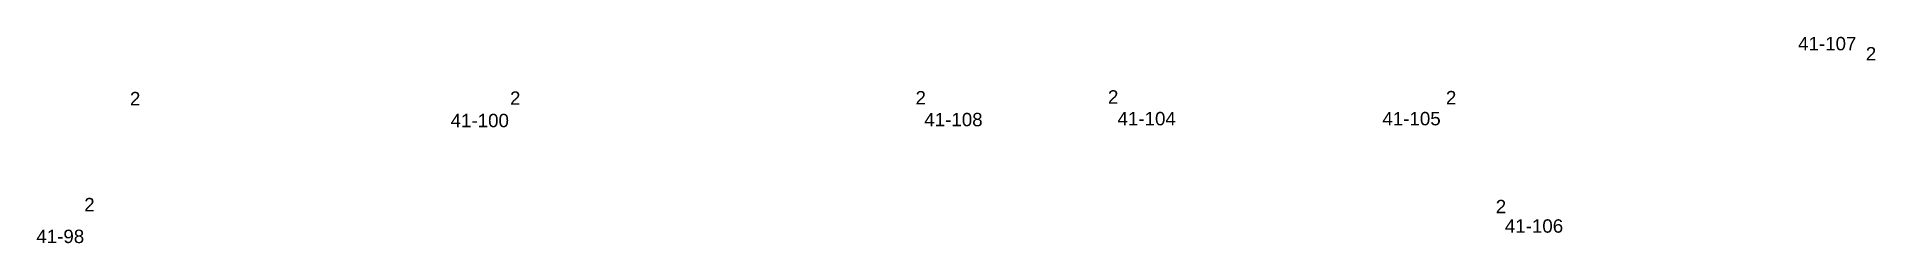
# Model space of a CAD drawing. Header units: inches. Extents: x 26 to 222, y 22 to 123.
# Drawn here: x 194.16 to 221.59, y 85.52 to 88.6 of the extents above.
import ezdxf

# ---------------------------------------------------------------- set-up
doc = ezdxf.new("R2010")
doc.units = ezdxf.units.IN
doc.header["$MEASUREMENT"] = 0
doc.styles.get("Standard").update_dxf_attribs({"font": 'arial.ttf'})

msp = doc.modelspace()

# ---------------------------------------------------------------- texts
at = {"char_height": 0.2, "attachment_point": 1}
for s, width, insert in [('41-107', 1.31743, (220.436, 88.599)), ('2', 0.42506, (221.446, 88.447)), ('2', 0.42506, (195.553, 87.778)), ('2', 0.42506, (201.222, 87.785)), ('2', 0.42506, (207.271, 87.79)), ('2', 0.42506, (210.142, 87.803)), ('2', 0.42506, (215.183, 87.792)), ('41-100', 1.31743, (200.336, 87.451)), ('41-108', 1.31743, (207.402, 87.465)), ('41-104', 1.31743, (210.284, 87.479)), ('41-105', 1.31743, (214.235, 87.479)), ('2', 0.42506, (194.871, 86.195)), ('2', 0.42506, (215.926, 86.166)), ('41-106', 1.31743, (216.062, 85.876)), ('41-98', 1.31743, (194.156, 85.721))]:
    msp.add_mtext_dynamic_manual_height_columns(s, width=width, gutter_width=1, heights=[0], dxfattribs=dict(at, insert=insert))

doc.saveas('drawing.dxf')
